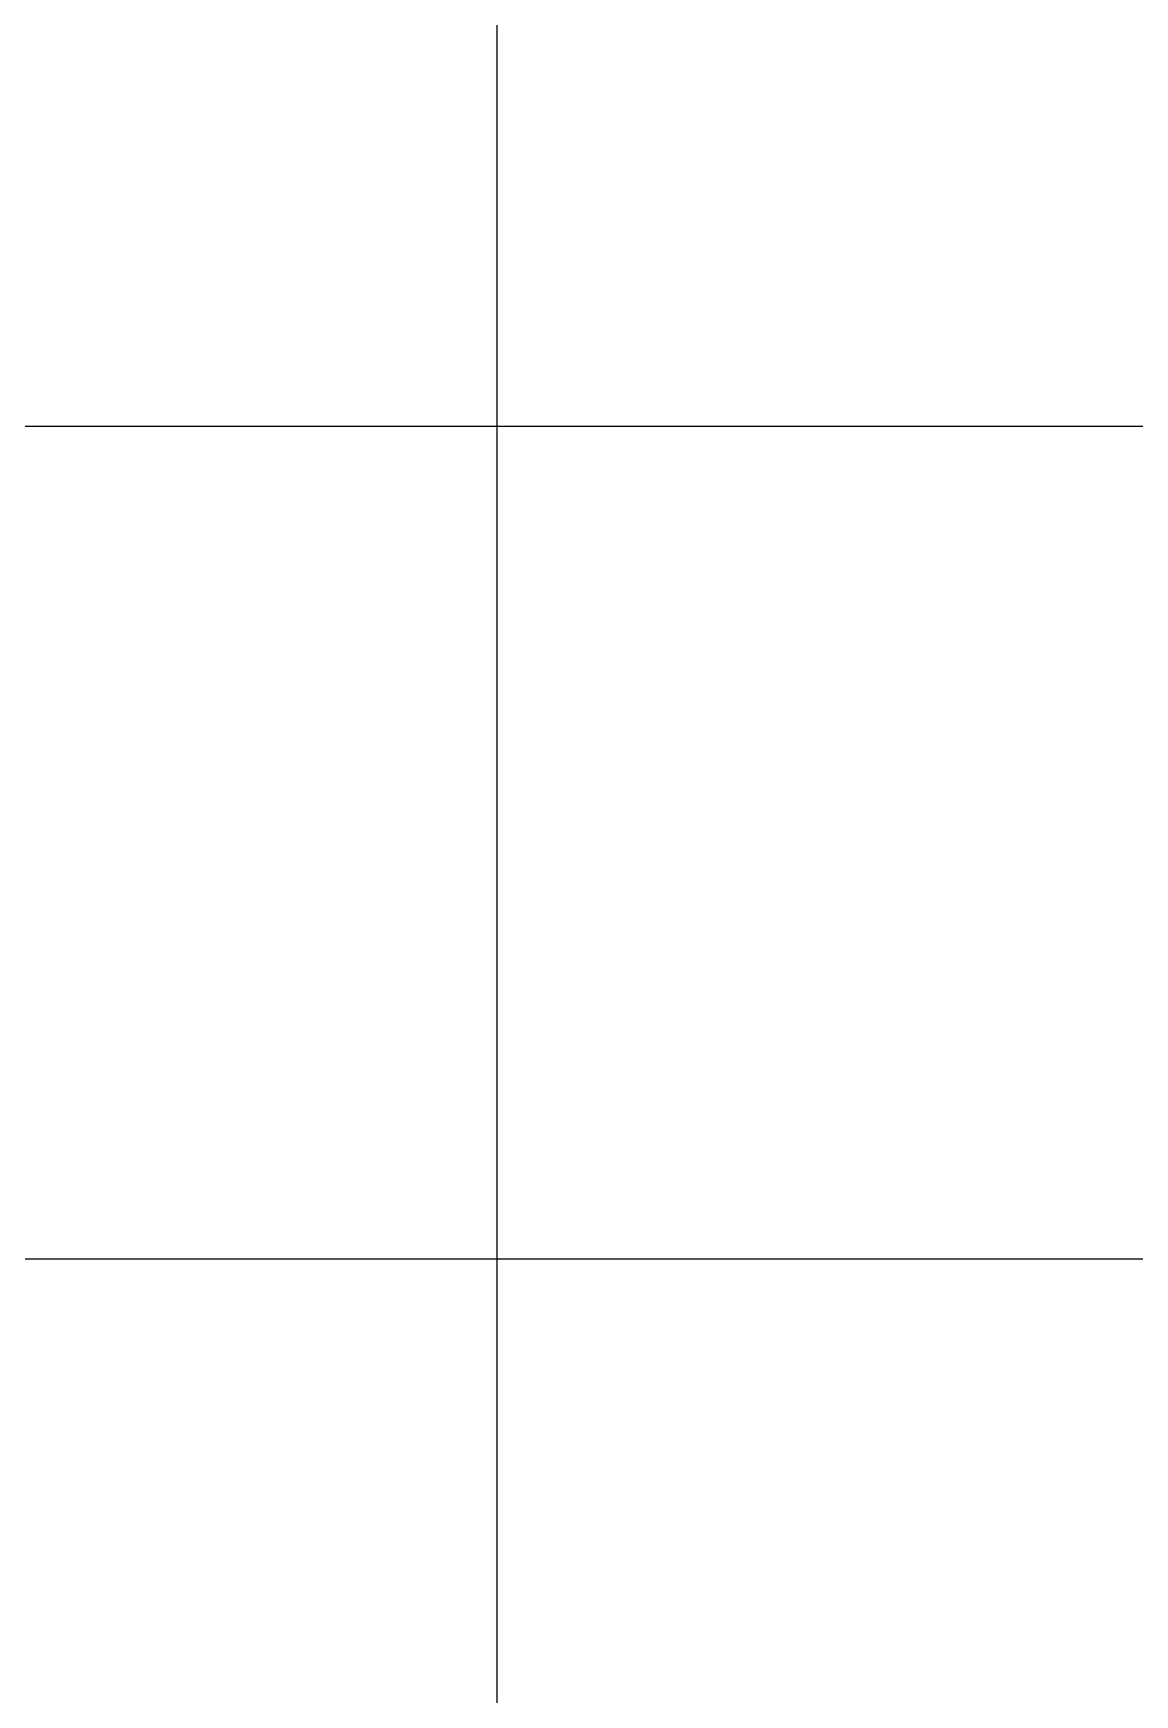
# Model space of a CAD drawing. Header units: millimetres. Extents: x 2359 to 61759, y 2141 to 44141.
# Drawn here: x 57369 to 58295, y 17042 to 18439 of the extents above; entities that cross this region are included whole.
import ezdxf

# ---------------------------------------------------------------- set-up
doc = ezdxf.new("R2010")
doc.units = ezdxf.units.MM
doc.header["$LTSCALE"] = 800

# ---------------------------------------------------------------- blocks, each defined once
blk = doc.blocks.new('sign16-HHW')
for p, q in [((-30, 156.675), (-30, 135.675)), ((-50, 149.675), (0, 149.675)), ((-50, 142.675), (0, 142.675))]:
    blk.add_line(p, q)
blk = doc.blocks.new('AX-TK-HF-20190012-S001-TQ2$0$BZTQ')
at = {"color": 4}
for p, q in [((-30, 156.675), (-30, 93.675)), ((-70, 149.675), (0, 149.675)), ((-70, 142.675), (0, 142.675))]:
    blk.add_line(p, q, dxfattribs=at)
blk = doc.blocks.new('AX-TK-HF-20190012-S001-TQ2')
blk.add_blockref('AX-TK-HF-20190012-S001-TQ2$0$BZTQ', (0, 0))
blk = doc.blocks.new('SX-TK-HF-20190012-S001')
blk.add_blockref('AX-TK-HF-20190012-S001-TQ2', (0, 0))

msp = doc.modelspace()

# ---------------------------------------------------------------- block references
at = {"xscale": 99.99999995327077, "yscale": 99.99999995327077, "zscale": 99.99999995327077}
for name in ['SX-TK-HF-20190012-S001', 'sign16-HHW']:
    msp.add_blockref(name, (60758.9, 3141.3), dxfattribs=at)

doc.saveas('drawing.dxf')
